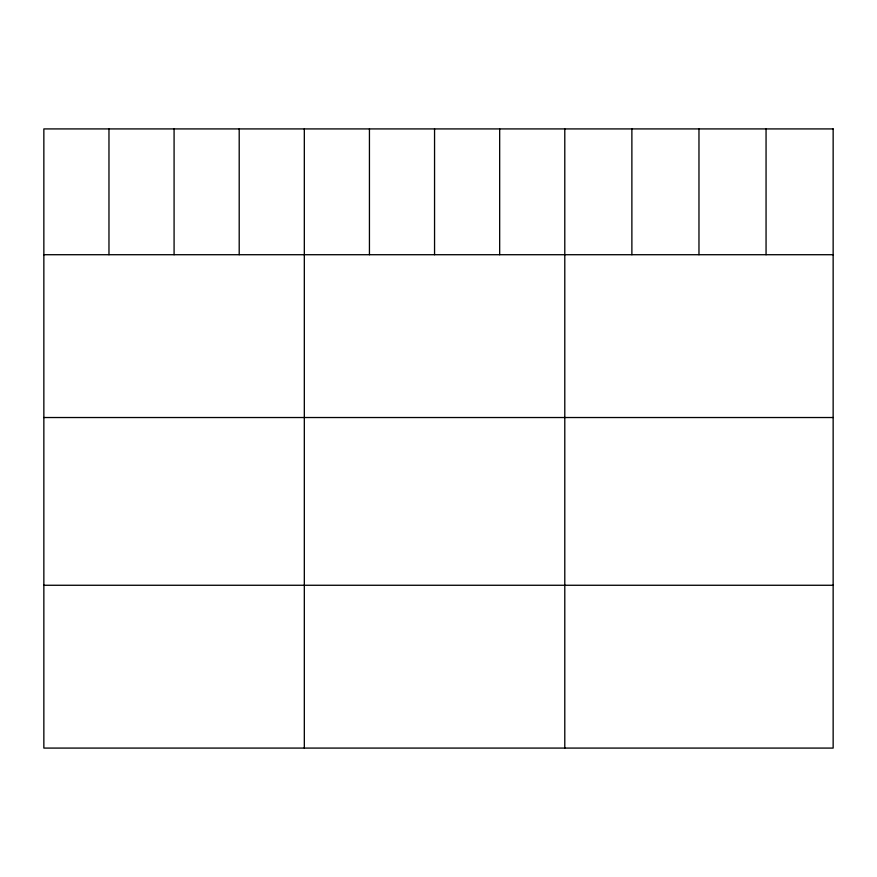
<?xml version="1.0" encoding="UTF-8"?>
<svg xmlns="http://www.w3.org/2000/svg" width="877" height="877" viewBox="0 0 877 877"><rect width="100%" height="100%" fill="white"/><g stroke="black" fill="none" stroke-linecap="round" stroke-linejoin="round"><path stroke-width="1.32" d="M43.85 254.714L833.15 254.714M43.85 417.529L833.15 417.529M43.85 585.266L833.15 585.266M766.059 128.919L766.059 254.714M698.969 128.919L698.969 254.714M631.878 128.919L631.878 254.714M564.788 128.919L564.788 748.081M499.671 128.919L499.671 254.714M434.553 128.919L434.553 254.714M369.436 128.919L369.436 254.714M304.319 128.919L304.319 748.081M239.202 128.919L239.202 254.714M174.084 128.919L174.084 254.714M108.967 128.919L108.967 254.714M833.15 128.919L43.85 128.919L43.85 748.081L833.15 748.081L833.15 128.919"/></g></svg>
